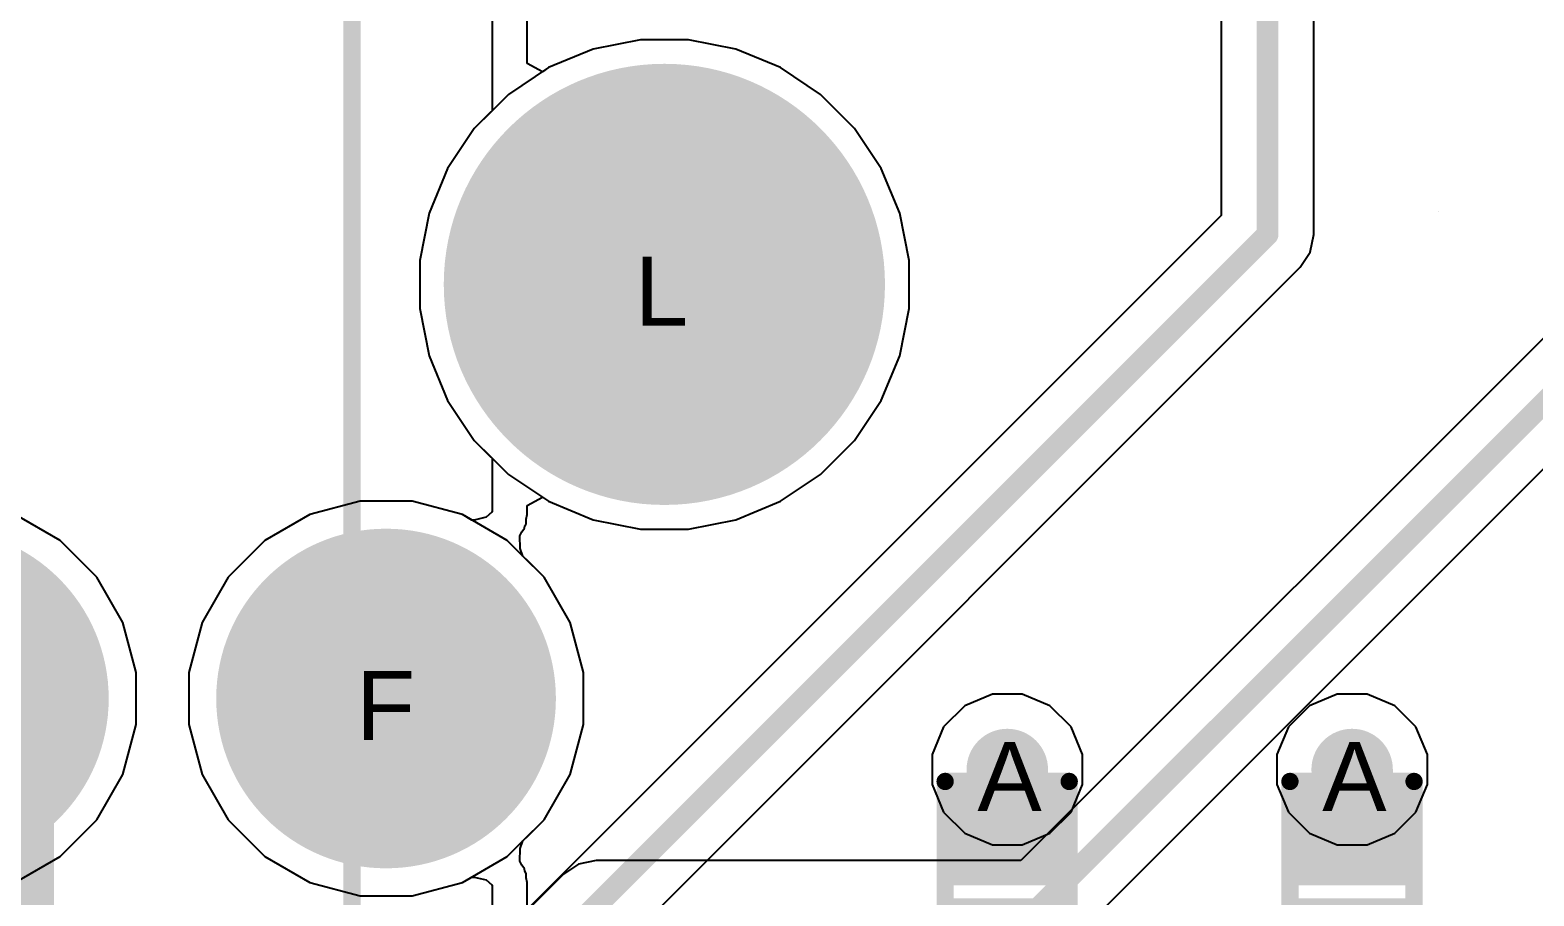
# Model space of a CAD drawing. Header units: inches. Extents: x 0 to 5271, y 0 to 5417.
# Drawn here: x 120.09 to 131.17, y 96.22 to 102.6 of the extents above; entities that cross this region are included whole.
import ezdxf

# ---------------------------------------------------------------- set-up
doc = ezdxf.new("R2010")
doc.units = ezdxf.units.IN
for name, color, linetype in [('Bottom Layer', 5, 'Continuous'), ('Bottom Overlay', 54, 'Continuous'), ('Bottom Paste', 16, 'Continuous'), ('Bottom Solder', 6, 'Continuous'), ('Drill Drawing', 1, 'Continuous'), ('L2_GND1', 16, 'Continuous'), ('L3_SIG1', 76, 'Continuous'), ('L4_PWR', 90, 'Continuous'), ('L5_GND2', 156, 'Continuous'), ('L6_SIG2', 130, 'Continuous'), ('L7_GND3', 216, 'Continuous'), ('Mechanical 15', 56, 'Continuous'), ('Multi-Layer', 9, 'Continuous'), ('Pad Holes', 156, 'Continuous'), ('Top Layer', 1, 'Continuous'), ('Top Overlay', 2, 'Continuous'), ('Top Solder', 216, 'Continuous'), ('Via Holes', 16, 'Continuous')]:
    doc.layers.add(name, color=color, linetype=linetype)
doc.styles.add('Arial', font='', dxfattribs={"height": 0.2})
doc.styles.get('Arial').set_extended_font_data('Arial')

# ---------------------------------------------------------------- blocks, each defined once
blk = doc.blocks.new('HR911130C_519')
at = {"layer": 'Bottom Layer'}
h = blk.add_hatch(color=5, dxfattribs=at)
edge = h.paths.add_edge_path()
edge.add_arc((7.75, -1.079), 1.2, 0, 360)
at = {"layer": 'Bottom Solder'}
h = blk.add_hatch(color=6, dxfattribs=at)
edge = h.paths.add_edge_path()
edge.add_arc((7.75, -1.079), 1.251, 0, 360)
at = {"layer": 'L2_GND1'}
h = blk.add_hatch(color=16, dxfattribs=at)
edge = h.paths.add_edge_path()
edge.add_arc((7.75, -1.079), 1.2, 0, 360)
at = {"layer": 'L3_SIG1'}
h = blk.add_hatch(color=76, dxfattribs=at)
edge = h.paths.add_edge_path()
edge.add_arc((7.75, -1.079), 1.2, 0, 360)
at = {"layer": 'L4_PWR'}
h = blk.add_hatch(color=90, dxfattribs=at)
edge = h.paths.add_edge_path()
edge.add_arc((7.75, -1.079), 1.2, 0, 360)
at = {"layer": 'L5_GND2'}
h = blk.add_hatch(color=156, dxfattribs=at)
edge = h.paths.add_edge_path()
edge.add_arc((7.75, -1.079), 1.2, 0, 360)
at = {"layer": 'L6_SIG2'}
h = blk.add_hatch(color=130, dxfattribs=at)
edge = h.paths.add_edge_path()
edge.add_arc((7.75, -1.079), 1.2, 0, 360)
at = {"layer": 'L7_GND3'}
h = blk.add_hatch(color=216, dxfattribs=at)
edge = h.paths.add_edge_path()
edge.add_arc((7.75, -1.079), 1.2, 0, 360)
at = {"layer": 'Multi-Layer'}
h = blk.add_hatch(color=9, dxfattribs=at)
edge = h.paths.add_edge_path()
edge.add_arc((7.75, -1.079), 1.2, 0, 360)
at = {"layer": 'Pad Holes'}
h = blk.add_hatch(color=7, dxfattribs=at)
edge = h.paths.add_edge_path()
edge.add_arc((7.75, -1.079), 0.815, 0, 360)
at = {"layer": 'Top Layer'}
h = blk.add_hatch(color=1, dxfattribs=at)
edge = h.paths.add_edge_path()
edge.add_arc((7.75, -1.079), 1.2, 0, 360)
at = {"layer": 'Top Solder'}
h = blk.add_hatch(color=216, dxfattribs=at)
edge = h.paths.add_edge_path()
edge.add_arc((7.75, -1.079), 1.251, 0, 360)
blk = doc.blocks.new('HR911130C_521')
at = {"layer": 'Bottom Layer'}
h = blk.add_hatch(color=5, dxfattribs=at)
edge = h.paths.add_edge_path()
edge.add_arc((-7.75, -1.079), 1.2, 0, 360)
at = {"layer": 'Bottom Solder'}
h = blk.add_hatch(color=6, dxfattribs=at)
edge = h.paths.add_edge_path()
edge.add_arc((-5.7, 1.972), 0.102, 0, 360)
h = blk.add_hatch(color=6, dxfattribs=at)
edge = h.paths.add_edge_path()
edge.add_arc((-7.75, -1.079), 1.251, 0, 360)
at = {"layer": 'L2_GND1'}
h = blk.add_hatch(color=16, dxfattribs=at)
edge = h.paths.add_edge_path()
edge.add_arc((-7.75, -1.079), 1.2, 0, 360)
at = {"layer": 'L3_SIG1'}
h = blk.add_hatch(color=76, dxfattribs=at)
edge = h.paths.add_edge_path()
edge.add_arc((-7.75, -1.079), 1.2, 0, 360)
at = {"layer": 'L4_PWR'}
h = blk.add_hatch(color=90, dxfattribs=at)
edge = h.paths.add_edge_path()
edge.add_arc((-7.75, -1.079), 1.2, 0, 360)
at = {"layer": 'L5_GND2'}
h = blk.add_hatch(color=156, dxfattribs=at)
edge = h.paths.add_edge_path()
edge.add_arc((-7.75, -1.079), 1.2, 0, 360)
at = {"layer": 'L6_SIG2'}
h = blk.add_hatch(color=130, dxfattribs=at)
edge = h.paths.add_edge_path()
edge.add_arc((-7.75, -1.079), 1.2, 0, 360)
at = {"layer": 'L7_GND3'}
h = blk.add_hatch(color=216, dxfattribs=at)
edge = h.paths.add_edge_path()
edge.add_arc((-7.75, -1.079), 1.2, 0, 360)
at = {"layer": 'Multi-Layer'}
h = blk.add_hatch(color=9, dxfattribs=at)
edge = h.paths.add_edge_path()
edge.add_arc((-7.75, -1.079), 1.2, 0, 360)
at = {"layer": 'Pad Holes'}
h = blk.add_hatch(color=7, dxfattribs=at)
edge = h.paths.add_edge_path()
edge.add_arc((-5.7, 1.972), 1.625, 0, 360)
h = blk.add_hatch(color=7, dxfattribs=at)
edge = h.paths.add_edge_path()
edge.add_arc((-7.75, -1.079), 0.815, 0, 360)
at = {"layer": 'Top Layer'}
h = blk.add_hatch(color=1, dxfattribs=at)
edge = h.paths.add_edge_path()
edge.add_arc((-7.75, -1.079), 1.2, 0, 360)
at = {"layer": 'Top Solder'}
h = blk.add_hatch(color=216, dxfattribs=at)
edge = h.paths.add_edge_path()
edge.add_arc((-5.7, 1.972), 0.102, 0, 360)
h = blk.add_hatch(color=216, dxfattribs=at)
edge = h.paths.add_edge_path()
edge.add_arc((-7.75, -1.079), 1.251, 0, 360)
at = {"layer": 'Mechanical 15'}
blk.add_lwpolyline([(0, 2.511, 0.00254, 0.00254, 0), (0, 2.512, 0.00254, 0.00254, 0)], format="xyseb", dxfattribs=at)
for points in [[(0, 2.512, 0.00127, 0.00127, 1), (0.001, 2.512, 0.00127, 0.00127, 1)], [(-0.001, 2.511, 0.00127, 0.00127, 1), (0, 2.511, 0.00127, 0.00127, 1)]]:
    blk.add_lwpolyline(points, format="xyseb", close=True, dxfattribs=at)
at = {"layer": 'Top Overlay'}
blk.add_lwpolyline([(-8.001, -8.569, 0.127, 0.127, 0), (-8.001, 12.767, 0.127, 0.127, 0)], format="xyseb", dxfattribs=at)
blk = doc.blocks.new('DFN1006_2L__B_540')
at = {"layer": 'Bottom Layer'}
for points in [[(-0.7, 0.33), (-0.15, 0.33), (-0.15, -0.33), (-0.7, -0.33)], [(0.15, 0.33), (0.7, 0.33), (0.7, -0.33), (0.15, -0.33)]]:
    blk.add_hatch(color=5, dxfattribs=at).paths.add_polyline_path(points)
at = {"layer": 'Bottom Overlay'}
blk.add_hatch(color=54, dxfattribs=at).paths.add_polyline_path([(-1.143, -0.508), (-0.813, -0.508), (-0.813, 0.508), (-1.143, 0.508)])
at = {"layer": 'Bottom Paste'}
for points in [[(-0.7, 0.33), (-0.15, 0.33), (-0.15, -0.33), (-0.7, -0.33)], [(0.15, 0.33), (0.7, 0.33), (0.7, -0.33), (0.15, -0.33)]]:
    blk.add_hatch(color=16, dxfattribs=at).paths.add_polyline_path(points)
at = {"layer": 'Bottom Solder'}
for points in [[(-0.802, 0.432), (-0.048, 0.432), (-0.048, -0.432), (-0.802, -0.432)], [(0.048, 0.432), (0.802, 0.432), (0.802, -0.432), (0.048, -0.432)]]:
    blk.add_hatch(color=6, dxfattribs=at).paths.add_polyline_path(points)
at = {"layer": 'Bottom Overlay'}
for points in [[(-0.813, 0.457, 0.127, 0.127, 0), (0.813, 0.457, 0.127, 0.127, 0)], [(-0.813, 0.457, 0.127, 0.127, 0), (-0.813, -0.457, 0.127, 0.127, 0)], [(0.813, 0.457, 0.127, 0.127, 0), (0.813, -0.457, 0.127, 0.127, 0)], [(-0.813, -0.457, 0.127, 0.127, 0), (0.813, -0.457, 0.127, 0.127, 0)]]:
    blk.add_lwpolyline(points, format="xyseb", dxfattribs=at)
for points in [[(-0.845, 0.457, 0.0635, 0.0635, 1), (-0.781, 0.457, 0.0635, 0.0635, 1)], [(-0.845, 0.457, 0.0635, 0.0635, 1), (-0.781, 0.457, 0.0635, 0.0635, 1)], [(0.781, 0.457, 0.0635, 0.0635, 1), (0.845, 0.457, 0.0635, 0.0635, 1)], [(0.781, 0.457, 0.0635, 0.0635, 1), (0.845, 0.457, 0.0635, 0.0635, 1)], [(-0.845, -0.457, 0.0635, 0.0635, 1), (-0.781, -0.457, 0.0635, 0.0635, 1)], [(-0.845, -0.457, 0.0635, 0.0635, 1), (-0.781, -0.457, 0.0635, 0.0635, 1)], [(0.781, -0.457, 0.0635, 0.0635, 1), (0.845, -0.457, 0.0635, 0.0635, 1)], [(0.781, -0.457, 0.0635, 0.0635, 1), (0.845, -0.457, 0.0635, 0.0635, 1)]]:
    blk.add_lwpolyline(points, format="xyseb", close=True, dxfattribs=at)
blk = doc.blocks.new('DFN1006_2L__B_541')
at = {"layer": 'Bottom Layer'}
for points in [[(-0.7, 0.33), (-0.15, 0.33), (-0.15, -0.33), (-0.7, -0.33)], [(0.15, 0.33), (0.7, 0.33), (0.7, -0.33), (0.15, -0.33)]]:
    blk.add_hatch(color=5, dxfattribs=at).paths.add_polyline_path(points)
at = {"layer": 'Bottom Overlay'}
blk.add_hatch(color=54, dxfattribs=at).paths.add_polyline_path([(-1.143, -0.508), (-0.813, -0.508), (-0.813, 0.508), (-1.143, 0.508)])
at = {"layer": 'Bottom Paste'}
for points in [[(-0.7, 0.33), (-0.15, 0.33), (-0.15, -0.33), (-0.7, -0.33)], [(0.15, 0.33), (0.7, 0.33), (0.7, -0.33), (0.15, -0.33)]]:
    blk.add_hatch(color=16, dxfattribs=at).paths.add_polyline_path(points)
at = {"layer": 'Bottom Solder'}
for points in [[(-0.802, 0.432), (-0.048, 0.432), (-0.048, -0.432), (-0.802, -0.432)], [(0.048, 0.432), (0.802, 0.432), (0.802, -0.432), (0.048, -0.432)]]:
    blk.add_hatch(color=6, dxfattribs=at).paths.add_polyline_path(points)
at = {"layer": 'Bottom Overlay'}
for points in [[(-0.813, 0.457, 0.127, 0.127, 0), (0.813, 0.457, 0.127, 0.127, 0)], [(-0.813, 0.457, 0.127, 0.127, 0), (-0.813, -0.457, 0.127, 0.127, 0)], [(0.813, 0.457, 0.127, 0.127, 0), (0.813, -0.457, 0.127, 0.127, 0)], [(-0.813, -0.457, 0.127, 0.127, 0), (0.813, -0.457, 0.127, 0.127, 0)]]:
    blk.add_lwpolyline(points, format="xyseb", dxfattribs=at)
for points in [[(-0.845, 0.457, 0.0635, 0.0635, 1), (-0.781, 0.457, 0.0635, 0.0635, 1)], [(-0.845, 0.457, 0.0635, 0.0635, 1), (-0.781, 0.457, 0.0635, 0.0635, 1)], [(0.781, 0.457, 0.0635, 0.0635, 1), (0.845, 0.457, 0.0635, 0.0635, 1)], [(0.781, 0.457, 0.0635, 0.0635, 1), (0.845, 0.457, 0.0635, 0.0635, 1)], [(-0.845, -0.457, 0.0635, 0.0635, 1), (-0.781, -0.457, 0.0635, 0.0635, 1)], [(-0.845, -0.457, 0.0635, 0.0635, 1), (-0.781, -0.457, 0.0635, 0.0635, 1)], [(0.781, -0.457, 0.0635, 0.0635, 1), (0.845, -0.457, 0.0635, 0.0635, 1)], [(0.781, -0.457, 0.0635, 0.0635, 1), (0.845, -0.457, 0.0635, 0.0635, 1)]]:
    blk.add_lwpolyline(points, format="xyseb", close=True, dxfattribs=at)

msp = doc.modelspace()

# ---------------------------------------------------------------- hatches: boundary and pattern name
at = {"layer": 'Bottom Layer'}
for points in [[(118.575, 94.139), (120.272, 94.139), (120.272, 97.674), (118.575, 97.674)], [(127.593, 97.151), (126.994, 97.151), (126.994, 96.675), (127.593, 96.675)], [(130.133, 97.151), (129.534, 97.151), (129.534, 96.675), (130.133, 96.675)]]:
    msp.add_hatch(color=5, dxfattribs=at).paths.add_polyline_path(points)
h = msp.add_hatch(color=5, dxfattribs=at)
edge = h.paths.add_edge_path()
edge.add_arc((127.293, 97.151), 0.3, 0, 360)
h = msp.add_hatch(color=5, dxfattribs=at)
edge = h.paths.add_edge_path()
edge.add_arc((129.833, 97.151), 0.3, 0, 360)
at = {"layer": 'L2_GND1'}
h = msp.add_hatch(color=16, dxfattribs=at)
edge = h.paths.add_edge_path()
edge.add_arc((127.293, 97.151), 0.3, 0, 360)
h = msp.add_hatch(color=16, dxfattribs=at)
edge = h.paths.add_edge_path()
edge.add_arc((129.833, 97.151), 0.3, 0, 360)
at = {"layer": 'L3_SIG1'}
h = msp.add_hatch(color=76, dxfattribs=at)
edge = h.paths.add_edge_path()
edge.add_arc((127.293, 97.151), 0.3, 0, 360)
h = msp.add_hatch(color=76, dxfattribs=at)
edge = h.paths.add_edge_path()
edge.add_arc((129.833, 97.151), 0.3, 0, 360)
at = {"layer": 'L4_PWR'}
h = msp.add_hatch(color=90, dxfattribs=at)
edge = h.paths.add_edge_path()
edge.add_arc((127.293, 97.151), 0.3, 0, 360)
h = msp.add_hatch(color=90, dxfattribs=at)
edge = h.paths.add_edge_path()
edge.add_arc((129.833, 97.151), 0.3, 0, 360)
at = {"layer": 'L5_GND2'}
h = msp.add_hatch(color=156, dxfattribs=at)
edge = h.paths.add_edge_path()
edge.add_arc((127.293, 97.151), 0.3, 0, 360)
h = msp.add_hatch(color=156, dxfattribs=at)
edge = h.paths.add_edge_path()
edge.add_arc((129.833, 97.151), 0.3, 0, 360)
at = {"layer": 'L6_SIG2'}
h = msp.add_hatch(color=130, dxfattribs=at)
edge = h.paths.add_edge_path()
edge.add_arc((127.293, 97.151), 0.3, 0, 360)
h = msp.add_hatch(color=130, dxfattribs=at)
edge = h.paths.add_edge_path()
edge.add_arc((129.833, 97.151), 0.3, 0, 360)
at = {"layer": 'L7_GND3'}
h = msp.add_hatch(color=216, dxfattribs=at)
edge = h.paths.add_edge_path()
edge.add_arc((127.293, 97.151), 0.3, 0, 360)
h = msp.add_hatch(color=216, dxfattribs=at)
edge = h.paths.add_edge_path()
edge.add_arc((129.833, 97.151), 0.3, 0, 360)
at = {"layer": 'Top Layer'}
h = msp.add_hatch(color=1, dxfattribs=at)
edge = h.paths.add_edge_path()
edge.add_arc((127.293, 97.151), 0.3, 0, 360)
h = msp.add_hatch(color=1, dxfattribs=at)
edge = h.paths.add_edge_path()
edge.add_arc((129.833, 97.151), 0.3, 0, 360)
at = {"layer": 'Via Holes'}
h = msp.add_hatch(color=7, dxfattribs=at)
edge = h.paths.add_edge_path()
edge.add_arc((127.293, 97.151), 0.15, 0, 360)
h = msp.add_hatch(color=7, dxfattribs=at)
edge = h.paths.add_edge_path()
edge.add_arc((129.833, 97.151), 0.15, 0, 360)

# ---------------------------------------------------------------- linework, layer by layer
at = {"layer": 'L2_GND1'}
for p, q in [((124.59, 102.527), (124.242, 102.458)), ((124.945, 102.527), (124.59, 102.527)), ((125.293, 102.458), (124.945, 102.527)), ((124.242, 102.458), (123.914, 102.322)), ((125.622, 102.322), (125.293, 102.458)), ((123.914, 102.322), (123.618, 102.125)), ((125.917, 102.125), (125.622, 102.322)), ((123.618, 102.125), (123.367, 101.874)), ((126.168, 101.874), (125.917, 102.125)), ((123.367, 101.874), (123.17, 101.578)), ((126.365, 101.578), (126.168, 101.874)), ((123.17, 101.578), (123.034, 101.25)), ((126.501, 101.25), (126.365, 101.578)), ((123.034, 101.25), (122.965, 100.902)), ((126.57, 100.902), (126.501, 101.25)), ((122.965, 100.902), (122.965, 100.547)), ((126.57, 100.547), (126.57, 100.902)), ((122.965, 100.547), (123.034, 100.199)), ((126.501, 100.199), (126.57, 100.547)), ((123.034, 100.199), (123.17, 99.87)), ((126.365, 99.87), (126.501, 100.199)), ((123.17, 99.87), (123.367, 99.575)), ((126.168, 99.575), (126.365, 99.87)), ((123.367, 99.575), (123.618, 99.324)), ((125.917, 99.324), (126.168, 99.575)), ((123.618, 99.324), (123.914, 99.127)), ((125.622, 99.127), (125.917, 99.324)), ((123.914, 99.127), (124.242, 98.991)), ((125.293, 98.991), (125.622, 99.127)), ((124.242, 98.991), (124.59, 98.922)), ((124.59, 98.922), (124.945, 98.922)), ((124.945, 98.922), (125.293, 98.991)), ((127.183, 97.705), (126.979, 97.62)), ((127.403, 97.705), (127.183, 97.705)), ((127.607, 97.62), (127.403, 97.705)), ((129.723, 97.705), (129.519, 97.62)), ((129.943, 97.705), (129.723, 97.705)), ((130.147, 97.62), (129.943, 97.705)), ((126.979, 97.62), (126.824, 97.465)), ((127.763, 97.465), (127.607, 97.62)), ((129.519, 97.62), (129.364, 97.465)), ((130.303, 97.465), (130.147, 97.62)), ((126.824, 97.465), (126.739, 97.261)), ((127.847, 97.261), (127.763, 97.465)), ((129.364, 97.465), (129.279, 97.261)), ((130.387, 97.261), (130.303, 97.465)), ((126.739, 97.261), (126.739, 97.041)), ((127.847, 97.041), (127.847, 97.261)), ((129.279, 97.261), (129.279, 97.041)), ((130.387, 97.041), (130.387, 97.261)), ((126.739, 97.041), (126.824, 96.837)), ((127.763, 96.837), (127.847, 97.041)), ((129.279, 97.041), (129.364, 96.837)), ((130.303, 96.837), (130.387, 97.041)), ((126.824, 96.837), (126.979, 96.681)), ((127.607, 96.681), (127.763, 96.837)), ((129.364, 96.837), (129.519, 96.681)), ((130.147, 96.681), (130.303, 96.837)), ((126.979, 96.681), (127.183, 96.597)), ((127.183, 96.597), (127.403, 96.597)), ((127.403, 96.597), (127.607, 96.681)), ((129.519, 96.681), (129.723, 96.597)), ((129.723, 96.597), (129.943, 96.597)), ((129.943, 96.597), (130.147, 96.681))]:
    msp.add_line(p, q, dxfattribs=at)
at = {"layer": 'L3_SIG1'}
for p, q in [((128.869, 105.209), (128.869, 101.233)), ((129.551, 101.092), (129.551, 105.209)), ((124.59, 102.527), (124.242, 102.458)), ((124.945, 102.527), (124.59, 102.527)), ((125.293, 102.458), (124.945, 102.527)), ((124.242, 102.458), (123.914, 102.322)), ((125.622, 102.322), (125.293, 102.458)), ((123.914, 102.322), (123.618, 102.125)), ((125.917, 102.125), (125.622, 102.322)), ((123.618, 102.125), (123.367, 101.874)), ((126.168, 101.874), (125.917, 102.125)), ((123.367, 101.874), (123.17, 101.578)), ((126.365, 101.578), (126.168, 101.874)), ((123.17, 101.578), (123.034, 101.25)), ((126.501, 101.25), (126.365, 101.578)), ((123.034, 101.25), (122.965, 100.902)), ((126.57, 100.902), (126.501, 101.25)), ((128.869, 101.233), (122.476, 94.841)), ((129.525, 100.962), (129.551, 101.092)), ((129.451, 100.851), (129.525, 100.962)), ((122.965, 100.902), (122.965, 100.547)), ((123.058, 94.458), (129.451, 100.851)), ((126.57, 100.547), (126.57, 100.902)), ((122.965, 100.547), (123.034, 100.199)), ((126.501, 100.199), (126.57, 100.547)), ((123.034, 100.199), (123.17, 99.87)), ((126.365, 99.87), (126.501, 100.199)), ((123.17, 99.87), (123.367, 99.575)), ((126.168, 99.575), (126.365, 99.87)), ((123.367, 99.575), (123.618, 99.324)), ((125.917, 99.324), (126.168, 99.575)), ((123.618, 99.324), (123.914, 99.127)), ((125.622, 99.127), (125.917, 99.324)), ((122.526, 99.128), (122.156, 99.029)), ((122.909, 99.128), (122.526, 99.128)), ((123.279, 99.029), (122.909, 99.128)), ((123.914, 99.127), (124.242, 98.991)), ((125.293, 98.991), (125.622, 99.127)), ((120.316, 98.837), (119.984, 99.029)), ((122.156, 99.029), (121.825, 98.837)), ((123.61, 98.837), (123.279, 99.029)), ((124.242, 98.991), (124.59, 98.922)), ((124.59, 98.922), (124.945, 98.922)), ((124.945, 98.922), (125.293, 98.991)), ((120.587, 98.567), (120.316, 98.837)), ((121.825, 98.837), (121.554, 98.567)), ((123.881, 98.567), (123.61, 98.837)), ((120.778, 98.235), (120.587, 98.567)), ((121.554, 98.567), (121.362, 98.235)), ((124.072, 98.235), (123.881, 98.567)), ((120.877, 97.865), (120.778, 98.235)), ((121.362, 98.235), (121.263, 97.865)), ((124.171, 97.865), (124.072, 98.235)), ((120.877, 97.482), (120.877, 97.865)), ((121.263, 97.865), (121.263, 97.482)), ((124.171, 97.482), (124.171, 97.865)), ((120.778, 97.113), (120.877, 97.482)), ((121.263, 97.482), (121.362, 97.113)), ((124.072, 97.113), (124.171, 97.482)), ((120.587, 96.781), (120.778, 97.113)), ((121.362, 97.113), (121.554, 96.781)), ((123.881, 96.781), (124.072, 97.113)), ((120.316, 96.51), (120.587, 96.781)), ((121.554, 96.781), (121.825, 96.51)), ((123.61, 96.51), (123.881, 96.781)), ((119.984, 96.319), (120.316, 96.51)), ((121.825, 96.51), (122.156, 96.319)), ((123.279, 96.319), (123.61, 96.51)), ((122.156, 96.319), (122.526, 96.22)), ((122.909, 96.22), (123.279, 96.319)), ((122.526, 96.22), (122.909, 96.22))]:
    msp.add_line(p, q, dxfattribs=at)
for points in [[(129.21, 101.092, 0.161, 0.161, 0), (129.21, 105.652, 0.161, 0.161, 0)], [(122.717, 94.6, 0.161, 0.161, 0), (129.21, 101.092, 0.161, 0.161, 0)]]:
    msp.add_lwpolyline(points, format="xyseb", dxfattribs=at)
msp.add_lwpolyline([(129.17, 101.092, 0.0804, 0.0804, 1), (129.25, 101.092, 0.0804, 0.0804, 1)], format="xyseb", close=True, dxfattribs=at)
msp.add_lwpolyline([(129.17, 101.092, 0.0804, 0.0804, 1), (129.25, 101.092, 0.0804, 0.0804, 1)], format="xyseb", close=True, dxfattribs=at)
at = {"layer": 'L4_PWR'}
for p, q in [((123.498, 104.477), (123.498, 102.004)), ((123.757, 102.352), (123.757, 104.423)), ((124.59, 102.527), (124.242, 102.458)), ((124.945, 102.527), (124.59, 102.527)), ((125.293, 102.458), (124.945, 102.527)), ((124.242, 102.458), (123.914, 102.322)), ((125.622, 102.322), (125.293, 102.458)), ((123.869, 102.292), (123.757, 102.352)), ((123.914, 102.322), (123.869, 102.292)), ((125.917, 102.125), (125.622, 102.322)), ((126.168, 101.874), (125.917, 102.125)), ((123.498, 102.004), (123.367, 101.874)), ((123.367, 101.874), (123.17, 101.578)), ((126.365, 101.578), (126.168, 101.874)), ((123.17, 101.578), (123.034, 101.25)), ((126.501, 101.25), (126.365, 101.578)), ((123.034, 101.25), (122.965, 100.902)), ((126.57, 100.902), (126.501, 101.25)), ((122.965, 100.902), (122.965, 100.547)), ((126.57, 100.547), (126.57, 100.902)), ((122.965, 100.547), (123.034, 100.199)), ((126.501, 100.199), (126.57, 100.547)), ((123.034, 100.199), (123.17, 99.87)), ((126.365, 99.87), (126.501, 100.199)), ((123.17, 99.87), (123.367, 99.575)), ((126.168, 99.575), (126.365, 99.87)), ((123.367, 99.575), (123.498, 99.445)), ((125.917, 99.324), (126.168, 99.575)), ((123.498, 99.445), (123.498, 99.055)), ((125.622, 99.127), (125.917, 99.324)), ((123.757, 99.097), (123.869, 99.157)), ((123.869, 99.157), (123.914, 99.127)), ((122.526, 99.128), (122.156, 99.029)), ((122.909, 99.128), (122.526, 99.128)), ((123.279, 99.029), (122.909, 99.128)), ((123.496, 99.047), (123.454, 99.009)), ((123.498, 99.055), (123.496, 99.047)), ((123.757, 99.029), (123.757, 99.097)), ((123.914, 99.127), (124.242, 98.991)), ((125.293, 98.991), (125.622, 99.127)), ((120.316, 98.837), (119.984, 99.029)), ((122.156, 99.029), (121.825, 98.837)), ((123.348, 98.989), (123.279, 99.029)), ((123.365, 98.988), (123.348, 98.989)), ((123.454, 99.009), (123.365, 98.988)), ((123.718, 98.902), (123.737, 98.93)), ((123.737, 98.93), (123.74, 98.947)), ((123.74, 98.947), (123.748, 98.962)), ((123.748, 98.962), (123.75, 98.996)), ((123.75, 98.996), (123.757, 99.029)), ((124.242, 98.991), (124.59, 98.922)), ((124.59, 98.922), (124.945, 98.922)), ((124.945, 98.922), (125.293, 98.991)), ((120.587, 98.567), (120.316, 98.837)), ((121.825, 98.837), (121.554, 98.567)), ((123.703, 98.872), (123.718, 98.902)), ((123.705, 98.778), (123.703, 98.872)), ((123.725, 98.723), (123.705, 98.778)), ((123.881, 98.567), (123.725, 98.723)), ((120.778, 98.235), (120.587, 98.567)), ((121.554, 98.567), (121.362, 98.235)), ((124.072, 98.235), (123.881, 98.567)), ((120.877, 97.865), (120.778, 98.235)), ((121.362, 98.235), (121.263, 97.865)), ((124.171, 97.865), (124.072, 98.235)), ((120.877, 97.482), (120.877, 97.865)), ((121.263, 97.865), (121.263, 97.482)), ((124.171, 97.482), (124.171, 97.865)), ((127.183, 97.705), (126.979, 97.62)), ((127.403, 97.705), (127.183, 97.705)), ((127.607, 97.62), (127.403, 97.705)), ((129.723, 97.705), (129.519, 97.62)), ((129.943, 97.705), (129.723, 97.705)), ((130.147, 97.62), (129.943, 97.705)), ((126.979, 97.62), (126.824, 97.465)), ((127.763, 97.465), (127.607, 97.62)), ((129.519, 97.62), (129.364, 97.465)), ((130.303, 97.465), (130.147, 97.62)), ((120.778, 97.113), (120.877, 97.482)), ((121.263, 97.482), (121.362, 97.113)), ((124.072, 97.113), (124.171, 97.482)), ((126.824, 97.465), (126.739, 97.261)), ((127.847, 97.261), (127.763, 97.465)), ((129.364, 97.465), (129.279, 97.261)), ((130.387, 97.261), (130.303, 97.465)), ((126.739, 97.261), (126.739, 97.041)), ((127.847, 97.041), (127.847, 97.261)), ((129.279, 97.261), (129.279, 97.041)), ((130.387, 97.041), (130.387, 97.261)), ((120.587, 96.781), (120.778, 97.113)), ((121.362, 97.113), (121.554, 96.781)), ((123.881, 96.781), (124.072, 97.113)), ((126.739, 97.041), (126.824, 96.837)), ((127.763, 96.837), (127.847, 97.041)), ((129.279, 97.041), (129.364, 96.837)), ((130.303, 96.837), (130.387, 97.041)), ((126.824, 96.837), (126.979, 96.681)), ((127.607, 96.681), (127.763, 96.837)), ((129.364, 96.837), (129.519, 96.681)), ((130.147, 96.681), (130.303, 96.837)), ((120.316, 96.51), (120.587, 96.781)), ((121.554, 96.781), (121.825, 96.51)), ((123.725, 96.625), (123.881, 96.781)), ((123.705, 96.57), (123.725, 96.625)), ((126.979, 96.681), (127.183, 96.597)), ((127.183, 96.597), (127.403, 96.597)), ((127.403, 96.597), (127.607, 96.681)), ((129.519, 96.681), (129.723, 96.597)), ((129.723, 96.597), (129.943, 96.597)), ((129.943, 96.597), (130.147, 96.681)), ((119.984, 96.319), (120.316, 96.51)), ((121.825, 96.51), (122.156, 96.319)), ((123.703, 96.476), (123.705, 96.57)), ((123.718, 96.446), (123.703, 96.476)), ((123.737, 96.418), (123.718, 96.446)), ((123.74, 96.401), (123.737, 96.418)), ((123.748, 96.385), (123.74, 96.401)), ((123.75, 96.352), (123.748, 96.385)), ((122.156, 96.319), (122.526, 96.22)), ((122.909, 96.22), (123.279, 96.319)), ((123.279, 96.319), (123.348, 96.359)), ((123.348, 96.359), (123.365, 96.359)), ((123.365, 96.359), (123.454, 96.339)), ((123.454, 96.339), (123.496, 96.301)), ((123.496, 96.301), (123.498, 96.293)), ((123.498, 96.293), (123.498, 89.631)), ((123.757, 96.318), (123.75, 96.352)), ((123.757, 95.19), (123.757, 96.318)), ((122.526, 96.22), (122.909, 96.22))]:
    msp.add_line(p, q, dxfattribs=at)
at = {"layer": 'L5_GND2'}
for p, q in [((124.59, 102.527), (124.242, 102.458)), ((124.945, 102.527), (124.59, 102.527)), ((125.293, 102.458), (124.945, 102.527)), ((124.242, 102.458), (123.914, 102.322)), ((125.622, 102.322), (125.293, 102.458)), ((123.914, 102.322), (123.618, 102.125)), ((125.917, 102.125), (125.622, 102.322)), ((123.618, 102.125), (123.367, 101.874)), ((126.168, 101.874), (125.917, 102.125)), ((123.367, 101.874), (123.17, 101.578)), ((126.365, 101.578), (126.168, 101.874)), ((123.17, 101.578), (123.034, 101.25)), ((126.501, 101.25), (126.365, 101.578)), ((123.034, 101.25), (122.965, 100.902)), ((126.57, 100.902), (126.501, 101.25)), ((122.965, 100.902), (122.965, 100.547)), ((126.57, 100.547), (126.57, 100.902)), ((122.965, 100.547), (123.034, 100.199)), ((126.501, 100.199), (126.57, 100.547)), ((123.034, 100.199), (123.17, 99.87)), ((126.365, 99.87), (126.501, 100.199)), ((123.17, 99.87), (123.367, 99.575)), ((126.168, 99.575), (126.365, 99.87)), ((123.367, 99.575), (123.618, 99.324)), ((125.917, 99.324), (126.168, 99.575)), ((123.618, 99.324), (123.914, 99.127)), ((125.622, 99.127), (125.917, 99.324)), ((122.526, 99.128), (122.156, 99.029)), ((122.909, 99.128), (122.526, 99.128)), ((123.279, 99.029), (122.909, 99.128)), ((123.914, 99.127), (124.242, 98.991)), ((125.293, 98.991), (125.622, 99.127)), ((120.316, 98.837), (119.984, 99.029)), ((122.156, 99.029), (121.825, 98.837)), ((123.61, 98.837), (123.279, 99.029)), ((124.242, 98.991), (124.59, 98.922)), ((124.59, 98.922), (124.945, 98.922)), ((124.945, 98.922), (125.293, 98.991)), ((120.587, 98.567), (120.316, 98.837)), ((121.825, 98.837), (121.554, 98.567)), ((123.881, 98.567), (123.61, 98.837)), ((120.778, 98.235), (120.587, 98.567)), ((121.554, 98.567), (121.362, 98.235)), ((124.072, 98.235), (123.881, 98.567)), ((120.877, 97.865), (120.778, 98.235)), ((121.362, 98.235), (121.263, 97.865)), ((124.171, 97.865), (124.072, 98.235)), ((120.877, 97.482), (120.877, 97.865)), ((121.263, 97.865), (121.263, 97.482)), ((124.171, 97.482), (124.171, 97.865)), ((120.778, 97.113), (120.877, 97.482)), ((121.263, 97.482), (121.362, 97.113)), ((124.072, 97.113), (124.171, 97.482)), ((120.587, 96.781), (120.778, 97.113)), ((121.362, 97.113), (121.554, 96.781)), ((123.881, 96.781), (124.072, 97.113)), ((120.316, 96.51), (120.587, 96.781)), ((121.554, 96.781), (121.825, 96.51)), ((123.61, 96.51), (123.881, 96.781)), ((119.984, 96.319), (120.316, 96.51)), ((121.825, 96.51), (122.156, 96.319)), ((123.279, 96.319), (123.61, 96.51)), ((122.156, 96.319), (122.526, 96.22)), ((122.909, 96.22), (123.279, 96.319)), ((122.526, 96.22), (122.909, 96.22))]:
    msp.add_line(p, q, dxfattribs=at)
at = {"layer": 'L6_SIG2'}
for p, q in [((135.977, 105.065), (127.392, 96.48)), ((127.774, 95.898), (136.459, 104.583)), ((124.59, 102.527), (124.242, 102.458)), ((124.945, 102.527), (124.59, 102.527)), ((125.293, 102.458), (124.945, 102.527)), ((124.242, 102.458), (123.914, 102.322)), ((125.622, 102.322), (125.293, 102.458)), ((123.914, 102.322), (123.618, 102.125)), ((125.917, 102.125), (125.622, 102.322)), ((123.618, 102.125), (123.367, 101.874)), ((126.168, 101.874), (125.917, 102.125)), ((123.367, 101.874), (123.17, 101.578)), ((126.365, 101.578), (126.168, 101.874)), ((123.17, 101.578), (123.034, 101.25)), ((126.501, 101.25), (126.365, 101.578)), ((123.034, 101.25), (122.965, 100.902)), ((126.57, 100.902), (126.501, 101.25)), ((122.965, 100.902), (122.965, 100.547)), ((126.57, 100.547), (126.57, 100.902)), ((122.965, 100.547), (123.034, 100.199)), ((126.501, 100.199), (126.57, 100.547)), ((123.034, 100.199), (123.17, 99.87)), ((126.365, 99.87), (126.501, 100.199)), ((123.17, 99.87), (123.367, 99.575)), ((126.168, 99.575), (126.365, 99.87)), ((123.367, 99.575), (123.618, 99.324)), ((125.917, 99.324), (126.168, 99.575)), ((123.618, 99.324), (123.914, 99.127)), ((125.622, 99.127), (125.917, 99.324)), ((122.526, 99.128), (122.156, 99.029)), ((122.909, 99.128), (122.526, 99.128)), ((123.279, 99.029), (122.909, 99.128)), ((123.914, 99.127), (124.242, 98.991)), ((125.293, 98.991), (125.622, 99.127)), ((120.316, 98.837), (119.984, 99.029)), ((122.156, 99.029), (121.825, 98.837)), ((123.61, 98.837), (123.279, 99.029)), ((124.242, 98.991), (124.59, 98.922)), ((124.59, 98.922), (124.945, 98.922)), ((124.945, 98.922), (125.293, 98.991)), ((120.587, 98.567), (120.316, 98.837)), ((121.825, 98.837), (121.554, 98.567)), ((123.881, 98.567), (123.61, 98.837)), ((120.778, 98.235), (120.587, 98.567)), ((121.554, 98.567), (121.362, 98.235)), ((124.072, 98.235), (123.881, 98.567)), ((120.877, 97.865), (120.778, 98.235)), ((121.362, 98.235), (121.263, 97.865)), ((124.171, 97.865), (124.072, 98.235)), ((120.877, 97.482), (120.877, 97.865)), ((121.263, 97.865), (121.263, 97.482)), ((124.171, 97.482), (124.171, 97.865)), ((120.778, 97.113), (120.877, 97.482)), ((121.263, 97.482), (121.362, 97.113)), ((124.072, 97.113), (124.171, 97.482)), ((120.587, 96.781), (120.778, 97.113)), ((121.362, 97.113), (121.554, 96.781)), ((123.881, 96.781), (124.072, 97.113)), ((120.316, 96.51), (120.587, 96.781)), ((121.554, 96.781), (121.825, 96.51)), ((123.61, 96.51), (123.881, 96.781)), ((119.984, 96.319), (120.316, 96.51)), ((121.825, 96.51), (122.156, 96.319)), ((123.279, 96.319), (123.61, 96.51)), ((124.023, 96.38), (122.695, 95.052)), ((124.134, 96.454), (124.023, 96.38)), ((124.264, 96.48), (124.134, 96.454)), ((127.392, 96.48), (124.264, 96.48)), ((122.156, 96.319), (122.526, 96.22)), ((122.909, 96.22), (123.279, 96.319)), ((122.526, 96.22), (122.909, 96.22))]:
    msp.add_line(p, q, dxfattribs=at)
msp.add_lwpolyline([(127.533, 96.139, 0.161, 0.161, 0), (137.071, 105.677, 0.161, 0.161, 0)], format="xyseb", dxfattribs=at)
at = {"layer": 'L7_GND3'}
for p, q in [((124.59, 102.527), (124.242, 102.458)), ((124.945, 102.527), (124.59, 102.527)), ((125.293, 102.458), (124.945, 102.527)), ((124.242, 102.458), (123.914, 102.322)), ((125.622, 102.322), (125.293, 102.458)), ((123.914, 102.322), (123.618, 102.125)), ((125.917, 102.125), (125.622, 102.322)), ((123.618, 102.125), (123.367, 101.874)), ((126.168, 101.874), (125.917, 102.125)), ((123.367, 101.874), (123.17, 101.578)), ((126.365, 101.578), (126.168, 101.874)), ((123.17, 101.578), (123.034, 101.25)), ((126.501, 101.25), (126.365, 101.578)), ((123.034, 101.25), (122.965, 100.902)), ((126.57, 100.902), (126.501, 101.25)), ((122.965, 100.902), (122.965, 100.547)), ((126.57, 100.547), (126.57, 100.902)), ((122.965, 100.547), (123.034, 100.199)), ((126.501, 100.199), (126.57, 100.547)), ((123.034, 100.199), (123.17, 99.87)), ((126.365, 99.87), (126.501, 100.199)), ((123.17, 99.87), (123.367, 99.575)), ((126.168, 99.575), (126.365, 99.87)), ((123.367, 99.575), (123.618, 99.324)), ((125.917, 99.324), (126.168, 99.575)), ((123.618, 99.324), (123.914, 99.127)), ((125.622, 99.127), (125.917, 99.324)), ((122.526, 99.128), (122.156, 99.029)), ((122.909, 99.128), (122.526, 99.128)), ((123.279, 99.029), (122.909, 99.128)), ((123.914, 99.127), (124.242, 98.991)), ((125.293, 98.991), (125.622, 99.127)), ((120.316, 98.837), (119.984, 99.029)), ((122.156, 99.029), (121.825, 98.837)), ((123.61, 98.837), (123.279, 99.029)), ((124.242, 98.991), (124.59, 98.922)), ((124.59, 98.922), (124.945, 98.922)), ((124.945, 98.922), (125.293, 98.991)), ((120.587, 98.567), (120.316, 98.837)), ((121.825, 98.837), (121.554, 98.567)), ((123.881, 98.567), (123.61, 98.837)), ((120.778, 98.235), (120.587, 98.567)), ((121.554, 98.567), (121.362, 98.235)), ((124.072, 98.235), (123.881, 98.567)), ((120.877, 97.865), (120.778, 98.235)), ((121.362, 98.235), (121.263, 97.865)), ((124.171, 97.865), (124.072, 98.235)), ((120.877, 97.482), (120.877, 97.865)), ((121.263, 97.865), (121.263, 97.482)), ((124.171, 97.482), (124.171, 97.865)), ((120.778, 97.113), (120.877, 97.482)), ((121.263, 97.482), (121.362, 97.113)), ((124.072, 97.113), (124.171, 97.482)), ((120.587, 96.781), (120.778, 97.113)), ((121.362, 97.113), (121.554, 96.781)), ((123.881, 96.781), (124.072, 97.113)), ((120.316, 96.51), (120.587, 96.781)), ((121.554, 96.781), (121.825, 96.51)), ((123.61, 96.51), (123.881, 96.781)), ((119.984, 96.319), (120.316, 96.51)), ((121.825, 96.51), (122.156, 96.319)), ((123.279, 96.319), (123.61, 96.51)), ((122.156, 96.319), (122.526, 96.22)), ((122.909, 96.22), (123.279, 96.319)), ((122.526, 96.22), (122.909, 96.22))]:
    msp.add_line(p, q, dxfattribs=at)

# ---------------------------------------------------------------- block references
for name, p in [('HR911130C_519', (111.673, 98.753)), ('HR911130C_521', (130.467, 98.753))]:
    msp.add_blockref(name, p)
at = {"rotation": 90}
for name, p in [('DFN1006_2L__B_540', (127.292, 96.25)), ('DFN1006_2L__B_541', (129.832, 96.25))]:
    msp.add_blockref(name, p, dxfattribs=at)

# ---------------------------------------------------------------- texts
at = {"layer": 'Drill Drawing', "style": 'Arial'}
for s, p in [('L', (124.548, 100.42)), ('F', (122.497, 97.369)), ('A', (127.073, 96.846)), ('A', (129.613, 96.846))]:
    msp.add_text(s, height=0.508, dxfattribs=at).set_placement(p)

doc.saveas('drawing.dxf')
